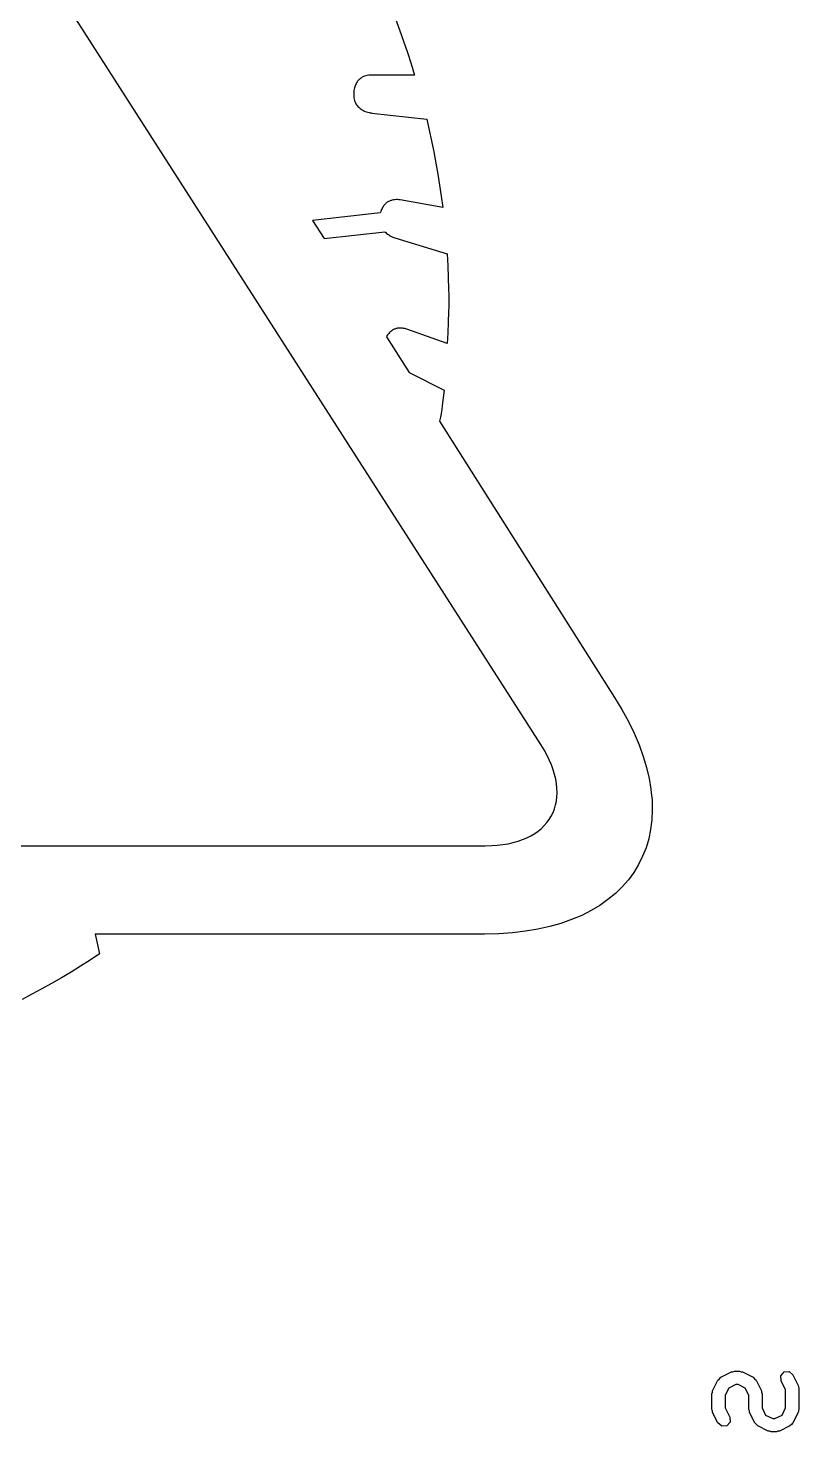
# Model space of a CAD drawing. Extents: x 101.3 to 159.9, y -98.9 to -67.7.
# Drawn here: x 155.38 to 158.86, y -80.68 to -74.33 of the extents above; entities that cross this region are included whole.
import ezdxf

# ---------------------------------------------------------------- set-up
doc = ezdxf.new("R2010")
doc.units = 0
doc.layers.add('BLACK', color=7, linetype='CONTINUOUS')

msp = doc.modelspace()

# ---------------------------------------------------------------- linework, layer by layer
at = {"layer": 'BLACK', "linetype": 'CONTINUOUS'}
for p, q in [((157.693717, -77.572796), (154.078715, -71.931879)), ((157.036453, -74.292034), (157.055243, -74.342177)), ((157.055243, -74.342177), (157.073227, -74.392642)), ((157.073227, -74.392642), (157.090445, -74.44343)), ((157.090445, -74.44343), (157.106938, -74.49454)), ((157.106938, -74.49454), (157.122745, -74.545973)), ((156.870868, -74.567603), (156.86805, -74.570604)), ((156.873794, -74.564842), (156.870868, -74.567603)), ((156.876815, -74.562311), (156.873794, -74.564842)), ((156.879917, -74.560002), (156.876815, -74.562311)), ((156.883085, -74.557906), (156.879917, -74.560002)), ((156.886306, -74.556014), (156.883085, -74.557906)), ((156.889566, -74.554317), (156.886306, -74.556014)), ((156.892851, -74.552806), (156.889566, -74.554317)), ((156.896148, -74.551473), (156.892851, -74.552806)), ((156.90272, -74.549305), (156.896148, -74.551473)), ((156.909171, -74.547741), (156.90272, -74.549305)), ((156.91539, -74.546712), (156.909171, -74.547741)), ((156.921266, -74.546146), (156.91539, -74.546712)), ((156.926689, -74.545973), (156.921266, -74.546146)), ((157.122745, -74.545973), (156.926689, -74.545973)), ((156.847728, -74.628487), (156.847579, -74.635401)), ((156.848165, -74.621927), (156.847728, -74.628487)), ((156.848877, -74.615712), (156.848165, -74.621927)), ((156.849849, -74.609833), (156.848877, -74.615712)), ((156.851069, -74.604282), (156.849849, -74.609833)), ((156.852522, -74.599049), (156.851069, -74.604282)), ((156.854193, -74.594127), (156.852522, -74.599049)), ((156.85607, -74.589505), (156.854193, -74.594127)), ((156.858139, -74.585176), (156.85607, -74.589505)), ((156.860385, -74.58113), (156.858139, -74.585176)), ((156.862795, -74.577358), (156.860385, -74.58113)), ((156.865354, -74.573852), (156.862795, -74.577358)), ((156.86805, -74.570604), (156.865354, -74.573852)), ((156.847579, -74.635401), (156.847816, -74.642296)), ((156.847816, -74.642296), (156.848506, -74.648799)), ((156.848506, -74.648799), (156.849619, -74.654921)), ((156.849619, -74.654921), (156.851126, -74.660674)), ((156.851126, -74.660674), (156.852995, -74.66607)), ((156.852995, -74.66607), (156.855197, -74.671119)), ((156.855197, -74.671119), (156.857701, -74.675833)), ((156.857701, -74.675833), (156.860477, -74.680224)), ((156.860477, -74.680224), (156.863495, -74.684302)), ((156.863495, -74.684302), (156.866725, -74.688079)), ((156.866725, -74.688079), (156.870136, -74.691566)), ((156.870136, -74.691566), (156.873698, -74.694775)), ((156.873698, -74.694775), (156.877381, -74.697717)), ((156.877381, -74.697717), (156.881155, -74.700403)), ((156.881155, -74.700403), (156.884989, -74.702845)), ((156.884989, -74.702845), (156.888854, -74.705053)), ((156.888854, -74.705053), (156.892718, -74.70704)), ((156.892718, -74.70704), (156.896553, -74.708817)), ((156.896553, -74.708817), (156.90401, -74.711785)), ((156.90401, -74.711785), (156.910983, -74.714047)), ((156.910983, -74.714047), (156.91723, -74.715695)), ((156.91723, -74.715695), (156.922511, -74.716818)), ((156.922511, -74.716818), (156.926582, -74.717509)), ((156.926582, -74.717509), (156.930129, -74.717952)), ((156.930129, -74.717952), (157.177779, -74.745468)), ((157.177779, -74.745468), (157.189065, -74.794637)), ((157.189065, -74.794637), (157.199706, -74.844087)), ((157.199706, -74.844087), (157.209702, -74.89378)), ((157.209702, -74.89378), (157.219054, -74.943674)), ((157.219054, -74.943674), (157.22776, -74.993729)), ((157.22776, -74.993729), (157.235822, -75.043906)), ((157.235822, -75.043906), (157.243238, -75.094162)), ((156.980245, -75.141132), (156.977871, -75.144974)), ((156.982732, -75.13756), (156.980245, -75.141132)), ((156.985323, -75.134248), (156.982732, -75.13756)), ((156.98801, -75.131188), (156.985323, -75.134248)), ((156.990784, -75.128372), (156.98801, -75.131188)), ((156.993638, -75.125789), (156.990784, -75.128372)), ((156.996562, -75.123432), (156.993638, -75.125789)), ((156.99955, -75.121292), (156.996562, -75.123432)), ((157.002593, -75.119359), (156.99955, -75.121292)), ((157.005682, -75.117626), (157.002593, -75.119359)), ((157.008809, -75.116083), (157.005682, -75.117626)), ((157.011967, -75.114721), (157.008809, -75.116083)), ((157.015147, -75.113532), (157.011967, -75.114721)), ((157.01834, -75.112506), (157.015147, -75.113532)), ((157.02154, -75.111636), (157.01834, -75.112506)), ((157.027923, -75.110324), (157.02154, -75.111636)), ((157.03423, -75.109526), (157.027923, -75.110324)), ((157.040396, -75.109172), (157.03423, -75.109526)), ((157.046356, -75.10919), (157.040396, -75.109172)), ((157.052043, -75.109511), (157.046356, -75.10919)), ((157.057393, -75.110063), (157.052043, -75.109511)), ((157.25001, -75.144459), (157.057393, -75.110063)), ((157.243238, -75.094162), (157.25001, -75.144459)), ((156.967964, -75.168537), (156.661841, -75.202932)), ((156.661841, -75.202932), (156.713435, -75.285483)), ((156.969656, -75.163215), (156.967964, -75.168537)), ((156.9715, -75.158206), (156.969656, -75.163215)), ((156.97349, -75.153502), (156.9715, -75.158206)), ((156.975616, -75.149095), (156.97349, -75.153502)), ((156.977871, -75.144974), (156.975616, -75.149095)), ((156.713435, -75.285483), (156.988602, -75.254526)), ((156.988602, -75.254526), (156.992505, -75.258236)), ((156.992505, -75.258236), (156.996448, -75.261633)), ((156.996448, -75.261633), (157.000392, -75.264729)), ((157.000392, -75.264729), (157.004295, -75.267532)), ((157.004295, -75.267532), (157.008117, -75.270052)), ((157.008117, -75.270052), (157.011819, -75.272301)), ((157.011819, -75.272301), (157.015359, -75.274288)), ((157.015359, -75.274288), (157.018698, -75.276023)), ((157.018698, -75.276023), (157.021795, -75.277516)), ((157.021795, -75.277516), (157.02461, -75.278777)), ((157.02461, -75.278777), (157.029232, -75.280645)), ((157.029232, -75.280645), (157.033316, -75.282042)), ((157.033316, -75.282042), (157.270648, -75.354273)), ((157.270648, -75.354273), (157.273174, -75.407908)), ((157.273174, -75.407908), (157.275377, -75.460899)), ((157.275377, -75.460899), (157.276935, -75.513891)), ((157.276935, -75.513891), (157.277372, -75.540588)), ((157.277372, -75.540588), (157.277527, -75.567527)), ((157.277527, -75.567527), (157.277372, -75.591887)), ((157.276935, -75.616004), (157.275377, -75.663836)), ((157.277372, -75.591887), (157.276935, -75.616004)), ((157.009269, -75.710434), (157.006384, -75.7136)), ((157.012206, -75.707541), (157.009269, -75.710434)), ((157.01519, -75.704909), (157.012206, -75.707541)), ((157.018214, -75.702529), (157.01519, -75.704909)), ((157.021274, -75.700391), (157.018214, -75.702529)), ((157.024364, -75.698485), (157.021274, -75.700391)), ((157.027477, -75.6968), (157.024364, -75.698485)), ((157.030609, -75.695327), (157.027477, -75.6968)), ((157.033753, -75.694056), (157.030609, -75.695327)), ((157.036905, -75.692976), (157.033753, -75.694056)), ((157.040057, -75.692077), (157.036905, -75.692976)), ((157.043205, -75.69135), (157.040057, -75.692077)), ((157.046343, -75.690784), (157.043205, -75.69135)), ((157.049465, -75.690369), (157.046343, -75.690784)), ((157.05564, -75.689953), (157.049465, -75.690369)), ((157.061684, -75.69002), (157.05564, -75.689953)), ((157.067551, -75.690491), (157.061684, -75.69002)), ((157.073197, -75.691283), (157.067551, -75.690491)), ((157.078575, -75.692318), (157.073197, -75.691283)), ((157.083641, -75.693514), (157.078575, -75.692318)), ((157.08835, -75.69479), (157.083641, -75.693514)), ((157.270648, -75.760143), (157.08835, -75.69479)), ((157.273174, -75.711667), (157.270648, -75.760143)), ((157.275377, -75.663836), (157.273174, -75.711667)), ((156.9981, -75.724831), (156.995481, -75.729186)), ((156.995481, -75.729186), (157.098668, -75.890847)), ((157.000794, -75.720789), (156.9981, -75.724831)), ((157.003557, -75.717048), (157.000794, -75.720789)), ((157.006384, -75.7136), (157.003557, -75.717048)), ((157.098668, -75.890847), (157.256889, -75.969957)), ((157.252214, -76.005535), (157.24786, -76.040469)), ((157.256889, -75.969957), (157.252214, -76.005535)), ((157.239819, -76.093069), (157.236252, -76.110979)), ((157.242862, -76.075401), (157.239819, -76.093069)), ((157.245502, -76.057895), (157.242862, -76.075401)), ((157.24786, -76.040469), (157.245502, -76.057895)), ((157.236252, -76.110979), (158.027356, -77.359547)), ((158.027356, -77.359547), (158.060636, -77.414364)), ((158.060636, -77.414364), (158.090205, -77.468487)), ((158.090205, -77.468487), (158.116102, -77.521849)), ((158.116102, -77.521849), (158.138363, -77.57438)), ((157.708069, -77.596199), (157.693717, -77.572796)), ((157.720825, -77.619311), (157.708069, -77.596199)), ((158.138363, -77.57438), (158.157026, -77.626011)), ((157.732002, -77.642102), (157.720825, -77.619311)), ((157.741616, -77.664542), (157.732002, -77.642102)), ((157.749682, -77.686602), (157.741616, -77.664542)), ((158.157026, -77.626011), (158.17213, -77.676674)), ((158.17213, -77.676674), (158.183713, -77.726301)), ((157.756219, -77.708252), (157.749682, -77.686602)), ((157.761241, -77.729462), (157.756219, -77.708252)), ((157.764766, -77.750202), (157.761241, -77.729462)), ((158.183713, -77.726301), (158.191811, -77.774822)), ((157.766809, -77.770445), (157.764766, -77.750202)), ((157.766517, -77.809314), (157.767387, -77.790158)), ((157.767387, -77.790158), (157.766809, -77.770445)), ((158.191811, -77.774822), (158.193317, -77.790158)), ((158.193317, -77.790158), (158.196462, -77.82217)), ((157.748878, -77.879764), (157.755379, -77.863137)), ((157.755379, -77.863137), (157.760496, -77.845833)), ((157.760496, -77.845833), (157.764215, -77.827882)), ((157.764215, -77.827882), (157.766517, -77.809314)), ((158.197706, -77.868275), (158.195578, -77.913068)), ((158.196462, -77.82217), (158.197706, -77.868275)), ((157.709372, -77.938919), (157.721242, -77.925293)), ((157.721242, -77.925293), (157.731793, -77.910872)), ((157.731793, -77.910872), (157.741011, -77.895686)), ((157.741011, -77.895686), (157.748878, -77.879764)), ((158.195578, -77.913068), (158.190118, -77.956482)), ((157.611406, -78.002326), (157.630837, -77.99409)), ((157.630837, -77.99409), (157.649048, -77.984882)), ((157.649048, -77.984882), (157.666024, -77.974732)), ((157.666024, -77.974732), (157.681747, -77.963668)), ((157.681747, -77.963668), (157.696202, -77.95172)), ((157.696202, -77.95172), (157.709372, -77.938919)), ((158.190118, -77.956482), (158.181362, -77.998447)), ((150.119755, -78.03026), (157.442627, -78.03026)), ((157.442627, -78.03026), (157.470134, -78.02966)), ((157.470134, -78.02966), (157.496537, -78.027881)), ((157.496537, -78.027881), (157.521818, -78.024951)), ((157.521818, -78.024951), (157.545962, -78.020902)), ((157.545962, -78.020902), (157.568953, -78.015761)), ((157.568953, -78.015761), (157.590773, -78.009559)), ((157.590773, -78.009559), (157.611406, -78.002326)), ((158.169349, -78.038895), (158.154117, -78.077757)), ((158.181362, -77.998447), (158.169349, -78.038895)), ((158.135702, -78.114965), (158.114144, -78.150449)), ((158.154117, -78.077757), (158.135702, -78.114965)), ((158.08948, -78.184142), (158.061747, -78.215974)), ((158.114144, -78.150449), (158.08948, -78.184142)), ((158.030983, -78.245877), (157.997227, -78.273782)), ((158.061747, -78.215974), (158.030983, -78.245877)), ((157.960515, -78.299621), (157.920887, -78.323325)), ((157.997227, -78.273782), (157.960515, -78.299621)), ((157.833029, -78.364053), (157.784875, -78.38094)), ((157.878379, -78.344826), (157.833029, -78.364053)), ((157.920887, -78.323325), (157.878379, -78.344826)), ((157.439187, -78.429257), (155.67812, -78.429257)), ((155.67812, -78.429257), (155.698758, -78.518685)), ((157.503371, -78.427857), (157.439187, -78.429257)), ((157.564977, -78.423705), (157.503371, -78.427857)), ((157.623968, -78.416869), (157.564977, -78.423705)), ((157.680307, -78.407417), (157.623968, -78.416869)), ((157.733955, -78.395418), (157.680307, -78.407417)), ((157.784875, -78.38094), (157.733955, -78.395418)), ((155.656032, -78.546739), (155.612983, -78.574148)), ((155.698758, -78.518685), (155.656032, -78.546739)), ((155.525919, -78.627032), (155.481903, -78.652507)), ((155.569612, -78.600913), (155.525919, -78.627032)), ((155.612983, -78.574148), (155.569612, -78.600913)), ((155.437564, -78.677336), (155.392903, -78.701521)), ((155.481903, -78.652507), (155.437564, -78.677336)), ((155.392903, -78.701521), (155.34792, -78.72506)), ((158.507749, -80.432692), (158.555367, -80.408883)), ((158.555367, -80.408883), (158.562333, -80.408388)), ((158.562333, -80.408388), (158.568784, -80.405716)), ((158.568784, -80.405716), (158.592594, -80.405716)), ((158.592594, -80.405716), (158.599045, -80.408388)), ((158.599045, -80.408388), (158.60601, -80.408883)), ((158.60601, -80.408883), (158.653629, -80.432692)), ((158.77842, -80.426229), (158.793464, -80.408883)), ((158.793464, -80.408883), (158.816367, -80.407256)), ((158.816367, -80.407256), (158.833713, -80.4223)), ((158.470523, -80.493728), (158.494332, -80.446109)), ((158.494332, -80.446109), (158.501517, -80.439877)), ((158.501517, -80.439877), (158.507749, -80.432692)), ((158.575866, -80.465716), (158.543526, -80.481885)), ((158.585512, -80.465716), (158.575866, -80.465716)), ((158.617852, -80.481886), (158.585512, -80.465716)), ((158.653629, -80.432692), (158.65986, -80.439877)), ((158.65986, -80.439877), (158.667046, -80.446109)), ((158.667046, -80.446109), (158.690855, -80.493727)), ((158.780047, -80.449132), (158.77842, -80.426229)), ((158.800689, -80.490416), (158.780047, -80.449132)), ((158.833713, -80.4223), (158.857522, -80.469918)), ((158.857522, -80.469918), (158.858016, -80.476884)), ((158.467356, -80.507144), (158.470028, -80.500692)), ((158.467356, -80.578573), (158.467356, -80.507144)), ((158.470028, -80.500692), (158.470523, -80.493728)), ((158.543526, -80.481885), (158.527356, -80.514226)), ((158.527356, -80.514226), (158.527356, -80.571491)), ((158.634022, -80.514225), (158.617852, -80.481886)), ((158.634022, -80.578573), (158.634022, -80.514225)), ((158.690855, -80.493727), (158.691349, -80.500693)), ((158.691349, -80.500693), (158.694022, -80.507144)), ((158.694022, -80.507144), (158.694022, -80.571489)), ((158.800689, -80.571491), (158.800689, -80.490416)), ((158.858016, -80.476884), (158.860689, -80.483335)), ((158.860689, -80.483335), (158.860689, -80.578573)), ((158.470028, -80.585024), (158.467356, -80.578573)), ((158.470523, -80.591989), (158.470028, -80.585024)), ((158.494332, -80.639608), (158.470523, -80.591989)), ((158.527356, -80.571491), (158.547998, -80.612775)), ((158.636694, -80.585023), (158.634022, -80.578573)), ((158.637189, -80.59199), (158.636694, -80.585023)), ((158.660999, -80.639609), (158.637189, -80.59199)), ((158.694022, -80.571489), (158.710193, -80.603831)), ((158.784519, -80.603831), (158.800689, -80.571491)), ((158.857522, -80.59199), (158.833713, -80.639608)), ((158.858016, -80.585023), (158.857522, -80.59199)), ((158.860689, -80.578573), (158.858016, -80.585023)), ((158.511678, -80.654652), (158.494332, -80.639608)), ((158.534581, -80.653025), (158.511678, -80.654652)), ((158.549625, -80.635679), (158.534581, -80.653025)), ((158.547998, -80.612775), (158.549625, -80.635679)), ((158.668185, -80.64584), (158.660999, -80.639609)), ((158.674416, -80.653025), (158.668185, -80.64584)), ((158.722034, -80.676834), (158.674416, -80.653025)), ((158.710193, -80.603831), (158.742533, -80.620001)), ((158.742533, -80.620001), (158.752178, -80.620001)), ((158.752178, -80.620001), (158.784519, -80.603831)), ((158.820296, -80.653025), (158.772676, -80.676834)), ((158.826527, -80.645839), (158.820296, -80.653025)), ((158.833713, -80.639608), (158.826527, -80.645839)), ((158.729, -80.677328), (158.722034, -80.676834)), ((158.735451, -80.680001), (158.729, -80.677328)), ((158.75926, -80.680001), (158.735451, -80.680001)), ((158.765711, -80.677328), (158.75926, -80.680001)), ((158.772676, -80.676834), (158.765711, -80.677328))]:
    msp.add_line(p, q, dxfattribs=at)

doc.saveas('drawing.dxf')
